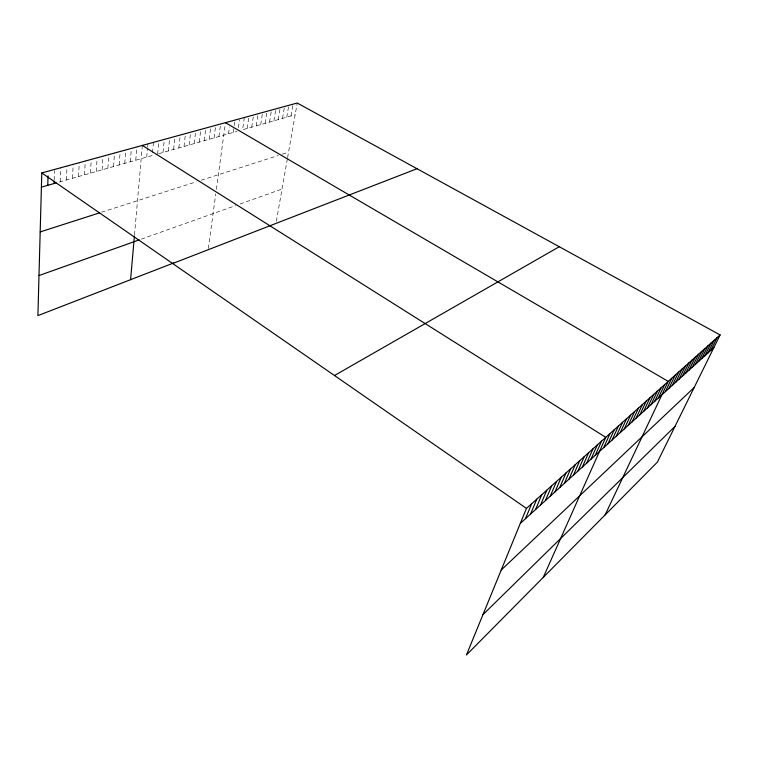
<?xml version="1.0" encoding="UTF-8"?>
<svg xmlns="http://www.w3.org/2000/svg" width="758" height="758" viewBox="0 0 758 758"><rect width="100%" height="100%" fill="white"/><g stroke="black" fill="none" stroke-linecap="round" stroke-linejoin="round"><path stroke-width="0.57" stroke-dasharray="3.79 2.84" d="M54.169 180.016L54.5 170.626M60.27 181.759L60.811 167.736M66.429 179.997L67.026 166.03M72.522 178.263L73.166 164.353M78.557 176.538L79.258 162.686M84.536 174.842L85.275 161.037M90.458 173.156L91.244 159.407M96.313 171.479L97.147 157.787M102.112 169.83L102.993 156.186M107.854 168.191L108.782 154.604M113.548 166.571L114.505 153.031M119.177 164.96L120.181 151.477M124.757 163.368L125.809 149.942M130.291 161.795L131.371 148.416M135.758 160.232L136.885 146.91M134.507 234.876L142.343 145.413M146.72 157.105L147.516 148.293M147.621 147.194L147.924 143.887M153.438 142.381L152.206 155.542L58.195 182.346M157.636 153.997L158.915 140.884M163.008 152.462L164.325 139.396M168.342 150.946L169.688 137.928M173.62 149.44L175.003 136.478M178.841 147.952L180.262 135.038M184.023 146.474L185.473 133.607M189.149 145.015L190.637 132.195M194.228 143.565L195.744 130.802M199.269 142.125L200.813 129.41M204.253 140.704L205.835 128.036M209.199 139.301L210.8 126.681M214.088 137.899L215.727 125.326M218.939 136.516L220.616 123.99M208.327 248.567L215.774 193.84M216.381 189.377L225.448 122.673M228.518 133.787L229.456 127.003M233.237 132.442L234.032 126.813M234.194 125.686L234.989 120.058M238.4 127.742L239.537 119.887M244.36 117.49L242.551 129.789L295.146 114.79M247.155 128.472L248.984 116.23M251.703 127.173L253.56 114.97M256.223 125.885L258.099 113.728M260.695 124.615L262.6 112.497M265.139 123.346L267.062 111.274M269.535 122.095L271.487 110.071M273.894 120.854L275.874 108.868M278.224 119.622L280.214 107.674M282.507 118.4L284.525 106.499M286.761 117.187L288.798 105.334M290.968 115.983L293.033 104.168M276.319 221.364L287.405 158.64M287.585 157.579L297.231 103.022M141.291 239.14L235.634 205.57M240.03 204.006L282.023 189.064M101.591 212.212L196.313 181.806M201.183 180.243L278.186 155.532M282.355 154.196L288.542 152.206M158.706 153.694L236.979 131.371"/><path stroke-width="1.14" d="M720.1 334.941L526.459 508.4L466.435 654.978L657.375 462.134L720.1 334.941L297.231 103.022L41.794 172.938L37.9 315.622L173.639 262.979M47.763 185.322L48.057 175.894M54.045 183.531L54.131 181.181M130.584 279.674L134.403 236.032M525.493 518.68L531.642 503.767M530.581 514.057L536.749 499.19M535.603 509.49L541.79 494.671M540.558 504.989L546.755 490.227M545.457 500.555L551.663 485.831M550.28 496.168L556.495 481.491M555.045 491.838L561.271 477.218M559.745 487.574L565.989 473.001M564.378 483.358L570.632 468.832M568.964 479.198L575.227 464.72M573.484 475.086L579.756 460.656M577.947 471.031L584.229 456.657M582.362 467.032L588.644 452.697M586.711 463.072L593.012 448.793M591.013 459.168L597.313 444.937M595.257 455.312L601.568 441.128M543.268 577.378L605.765 437.366L142.343 145.413M603.728 447.627L610.038 433.529M607.944 443.79L614.264 429.748M612.113 440.01L618.433 426.015M616.226 436.267L622.555 422.329M620.29 432.581L626.62 418.681M624.308 428.933L630.637 415.09M628.268 425.333L634.607 411.528M632.191 421.77L638.52 408.022M636.066 418.255L642.396 404.554M639.885 414.778L646.214 401.124M643.665 411.348L649.994 397.742M647.408 407.956L653.737 394.397M651.094 404.601L657.423 391.09M654.741 401.285L661.071 387.821M658.351 398.007L664.671 384.59M605.121 514.909L668.234 381.407L225.448 122.673M665.439 391.573L671.759 378.251M668.926 388.399L675.245 375.125M672.374 385.272L678.685 372.045M675.776 382.184L682.086 368.994M679.149 379.123L685.45 365.981M682.475 376.091L688.776 363.006M685.772 373.107L692.063 360.059M689.031 370.141L695.323 357.141M692.253 367.213L698.535 354.261M695.446 364.323L701.719 351.409M698.592 361.452L704.864 348.595M701.719 358.619L707.981 345.8M704.798 355.824L711.061 343.042M707.858 353.048L714.102 340.314M710.871 350.3L717.115 337.613M482.95 614.653L675.008 426.384M501.228 570.016L694.186 387.499M520.329 523.371L713.865 347.59M334.486 375.523L559.252 246.729M172.653 263.519L417.004 168.712M38.999 275.542L139.197 239.888M40.183 231.92L99.345 212.932M41.406 187.131L56.12 182.943M41.794 172.938L526.459 508.4"/></g></svg>
